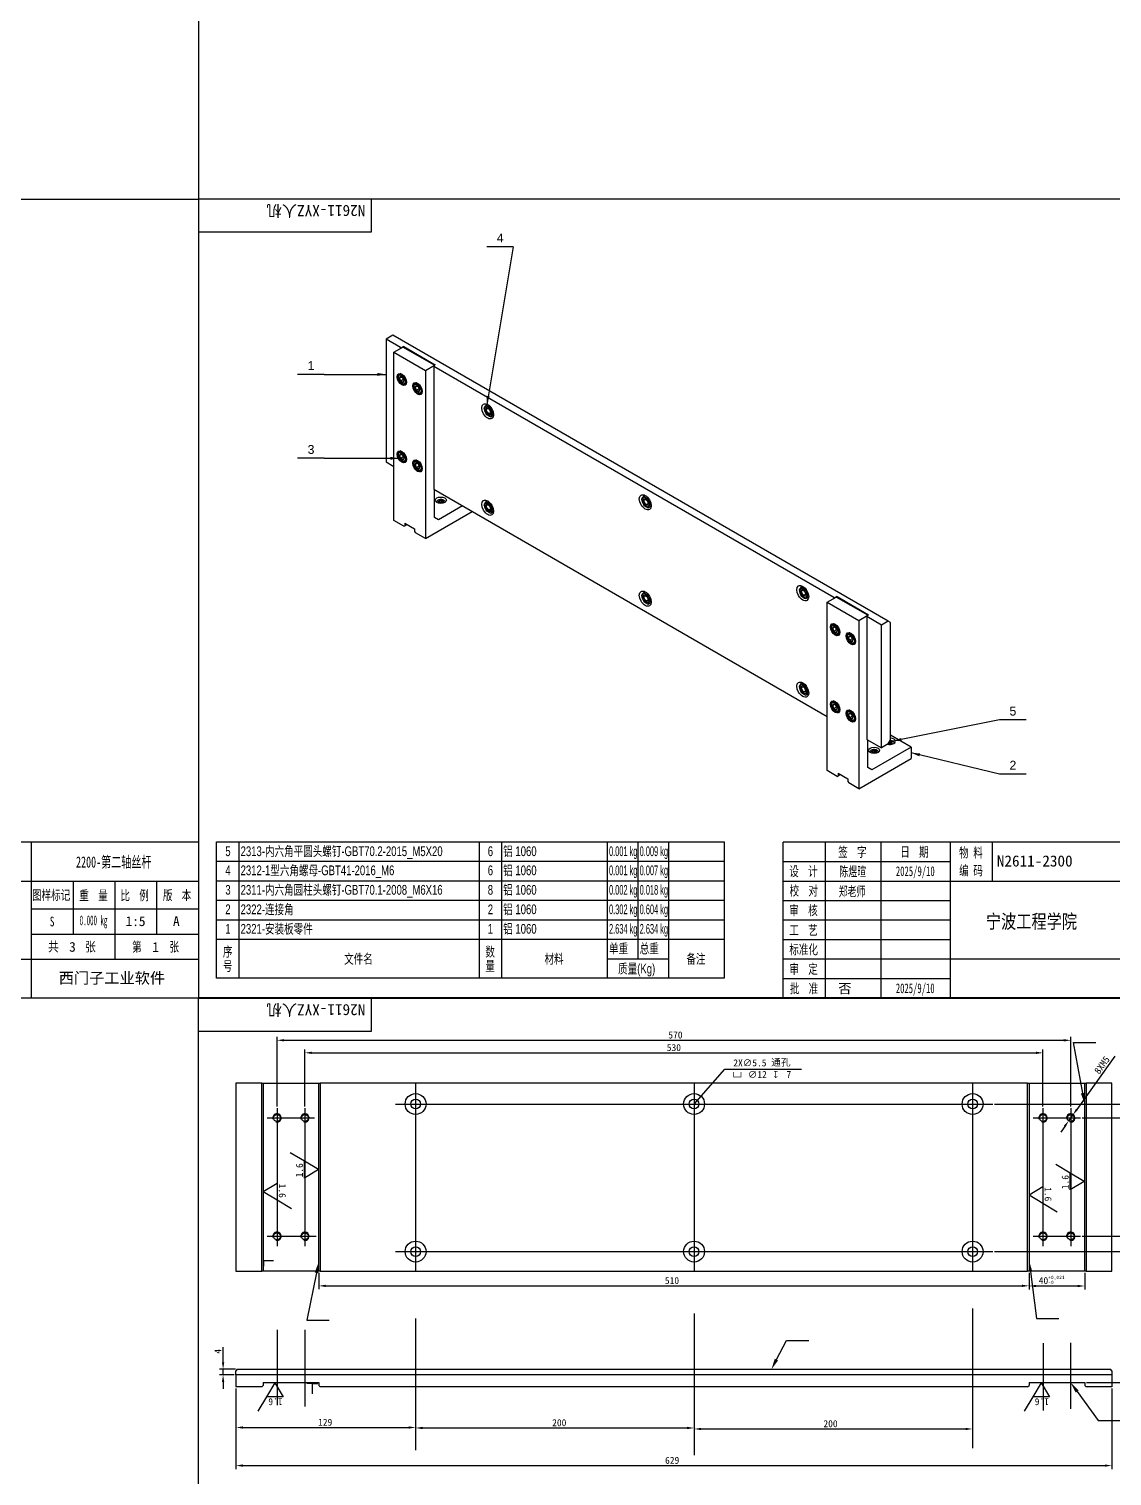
# Model space of a CAD drawing. Header units: millimetres. Extents: x 0 to 6044, y -1712 to 410.
# Drawn here: x 1303 to 1692, y -1023 to -503 of the extents above; entities that cross this region are included whole.
import ezdxf
from ezdxf.enums import TextEntityAlignment as Align
from ezdxf.lldxf.tags import DXFTag

# ---------------------------------------------------------------- set-up
doc = ezdxf.new("R2010")
doc.units = ezdxf.units.MM
for name, color, linetype in [('2311-内六角圆柱头螺钉-GB', 7, 'Continuous'), ('2312-1型六角螺母-GBT4', 7, 'Continuous'), ('2313-内六角平圆头螺钉-GB', 7, 'Continuous'), ('2321-安装板零件', 7, 'Continuous'), ('2322-连接角', 7, 'Continuous'), ('Default', 7, 'Continuous'), ('图框', 7, 'Continuous')]:
    doc.layers.add(name, color=color, linetype=linetype)
doc.styles.add('MtXpl_', font='SimSun.ttf')
doc.styles.add('MtXpl__1', font='')
doc.styles.add('MtXpl_gdt_shx', font='gdt.shx')
doc.styles.add('SEACAD_Arial', font='arial.ttf')
doc.styles.get('MtXpl__1').set_extended_font_data('SimSun', bold=True)
tags = doc.linetypes.add('CENTER2', pattern=[28.575, 19.05, -3.175, 3.175, -3.175]).pattern_tags.tags
tags[10:11] = [DXFTag(74, 4), DXFTag(75, 0), DXFTag(340, '0'), DXFTag(46, 0.0), DXFTag(50, 0.0), DXFTag(44, 0.0), DXFTag(45, 0.0)]
tags[8:9] = [DXFTag(74, 4), DXFTag(75, 0), DXFTag(340, '0'), DXFTag(46, 0.0), DXFTag(50, 0.0), DXFTag(44, 0.0), DXFTag(45, 0.0)]
tags[6:7] = [DXFTag(74, 4), DXFTag(75, 0), DXFTag(340, '0'), DXFTag(46, 0.0), DXFTag(50, 0.0), DXFTag(44, 0.0), DXFTag(45, 0.0)]
tags[4:5] = [DXFTag(74, 4), DXFTag(75, 0), DXFTag(340, '0'), DXFTag(46, 0.0), DXFTag(50, 0.0), DXFTag(44, 0.0), DXFTag(45, 0.0)]

msp = doc.modelspace()

# ---------------------------------------------------------------- hatches: boundary and pattern name
at = {"layer": 'Default', "linetype": 'Continuous'}
for points in [[(1428.199, -627.528), (1431.374, -626.999), (1428.199, -626.47)], [(1467.539, -634.657), (1467.535, -637.876), (1468.583, -634.832)], [(1432.918, -657.65), (1436.093, -657.121), (1432.918, -656.592)], [(1616.307, -757.584), (1613.296, -758.722), (1616.513, -758.622)], [(1623.1, -763.128), (1619.889, -762.901), (1622.853, -764.157)]]:
    msp.add_hatch(color=7, dxfattribs=at).paths.add_polyline_path(points)

# ---------------------------------------------------------------- linework, layer by layer
msp.add_line((1364, -277), (1364, -563.945))
at = {"color": 7, "linetype": 'Continuous'}
for p, q in [((1378.529, -794.866), (1378.529, -801.866)), ((1464.808, -794.866), (1464.808, -801.866)), ((1472.808, -794.866), (1472.808, -801.866)), ((1510.808, -794.866), (1510.808, -801.866)), ((1521.808, -794.866), (1521.808, -801.866)), ((1532.808, -794.866), (1532.808, -801.866)), ((1370.529, -801.866), (1552.808, -801.866)), ((1378.529, -801.866), (1378.529, -808.866)), ((1464.808, -801.866), (1464.808, -808.866)), ((1472.808, -801.866), (1472.808, -808.866)), ((1510.808, -801.866), (1510.808, -808.866)), ((1521.808, -801.866), (1521.808, -808.866)), ((1532.808, -801.866), (1532.808, -808.866)), ((1370.529, -808.866), (1552.808, -808.866)), ((1378.529, -808.866), (1378.529, -815.866)), ((1464.808, -808.866), (1464.808, -815.866)), ((1472.808, -808.866), (1472.808, -815.866)), ((1510.808, -808.866), (1510.808, -815.866)), ((1521.808, -808.866), (1521.808, -815.866)), ((1532.808, -808.866), (1532.808, -815.866)), ((1370.529, -815.866), (1552.808, -815.866)), ((1378.529, -815.866), (1378.529, -822.866)), ((1464.808, -815.866), (1464.808, -822.866)), ((1472.808, -815.866), (1472.808, -822.866)), ((1510.808, -815.866), (1510.808, -822.866)), ((1521.808, -815.866), (1521.808, -822.866)), ((1532.808, -815.866), (1532.808, -822.866)), ((1370.529, -822.866), (1552.808, -822.866)), ((1378.529, -822.866), (1378.529, -829.866)), ((1464.808, -822.866), (1464.808, -829.866)), ((1472.808, -822.866), (1472.808, -829.866)), ((1510.808, -822.866), (1510.808, -829.866)), ((1521.808, -822.866), (1521.808, -829.866)), ((1532.808, -822.866), (1532.808, -829.866)), ((1370.529, -829.866), (1552.808, -829.866)), ((1378.529, -829.866), (1378.529, -836.866)), ((1464.808, -829.866), (1464.808, -836.866)), ((1472.808, -829.866), (1472.808, -836.866)), ((1510.808, -829.866), (1510.808, -836.866)), ((1521.808, -829.866), (1521.808, -836.866)), ((1532.808, -829.866), (1532.808, -836.866)), ((1378.529, -836.866), (1378.529, -843.866)), ((1464.808, -836.866), (1464.808, -843.866)), ((1472.808, -836.866), (1472.808, -843.866)), ((1510.808, -836.866), (1521.808, -836.866)), ((1510.808, -836.866), (1510.808, -843.866)), ((1521.808, -836.866), (1532.808, -836.866)), ((1532.808, -836.866), (1532.808, -843.866))]:
    msp.add_line(p, q, dxfattribs=at)
at = {"color": 4}
for p, q in [((1392.223, -889.922), (1392.223, -864.908)), ((1394.723, -866.158), (1674.723, -866.158)), ((1677.223, -889.922), (1677.223, -864.908)), ((1402.223, -889.922), (1402.223, -869.408)), ((1404.723, -870.658), (1664.723, -870.658)), ((1667.223, -889.922), (1667.223, -869.408)), ((1692.976, -871.912), (1679.385, -891.008)), ((1541.973, -889.047), (1552.97, -876.515)), ((1552.97, -876.515), (1580.519, -876.515)), ((1649.848, -889.047), (1706.991, -889.047)), ((1676.51, -895.048), (1677.936, -893.045)), ((1675.06, -897.085), (1673.611, -899.122)), ((1681.348, -894.047), (1702.386, -894.047)), ((1402.108, -909.619), (1396.963, -906.533)), ((1402.108, -915.619), (1402.108, -909.619)), ((1407.108, -912.619), (1402.108, -909.619)), ((1407.108, -912.619), (1402.108, -915.619)), ((1677.037, -913.845), (1671.892, -910.758)), ((1677.037, -919.845), (1677.037, -913.845)), ((1682.037, -916.845), (1677.037, -913.845)), ((1387.281, -920.434), (1392.281, -917.434)), ((1392.281, -917.434), (1392.281, -923.434)), ((1662.231, -921.678), (1667.231, -918.678)), ((1667.231, -918.678), (1667.231, -924.678)), ((1682.037, -916.845), (1677.037, -919.845)), ((1387.281, -920.434), (1392.281, -923.434)), ((1392.281, -923.434), (1397.426, -926.521)), ((1662.231, -921.678), (1667.231, -924.678)), ((1667.231, -924.678), (1672.376, -927.765)), ((1681.348, -936.547), (1702.386, -936.547)), ((1649.848, -942.047), (1706.991, -942.047)), ((1407.223, -949.672), (1407.223, -955.601)), ((1662.223, -949.672), (1662.223, -955.601)), ((1662.223, -949.672), (1662.223, -955.656)), ((1682.223, -949.672), (1682.223, -955.656)), ((1409.723, -954.351), (1659.723, -954.351)), ((1664.723, -954.406), (1679.723, -954.406)), ((1372.867, -981.835), (1372.867, -976.418)), ((1377.348, -984.335), (1371.617, -984.335)), ((1376.848, -986.335), (1371.617, -986.335)), ((1372.867, -986.335), (1372.867, -984.335)), ((1372.867, -988.835), (1372.867, -991.335)), ((1377.473, -991.21), (1377.473, -1020.159)), ((1377.473, -991.21), (1377.473, -1006.479)), ((1391.411, -989.177), (1388.411, -994.177)), ((1391.411, -989.177), (1394.411, -994.177)), ((1441.973, -991.21), (1441.973, -1006.479)), ((1441.973, -991.21), (1441.973, -1006.654)), ((1541.973, -991.21), (1541.973, -1006.654)), ((1541.973, -991.21), (1541.973, -1007.005)), ((1641.973, -991.21), (1641.973, -1007.005)), ((1666.581, -989.175), (1663.581, -994.175)), ((1666.581, -989.175), (1669.581, -994.175)), ((1682.848, -989.085), (1711.219, -989.085)), ((1691.973, -991.21), (1691.973, -1020.159)), ((1388.411, -994.177), (1385.324, -999.322)), ((1394.411, -994.177), (1388.411, -994.177)), ((1663.581, -994.175), (1660.494, -999.32)), ((1669.581, -994.175), (1663.581, -994.175)), ((1379.973, -1005.229), (1439.473, -1005.229)), ((1444.473, -1005.404), (1539.473, -1005.404)), ((1544.473, -1005.755), (1639.473, -1005.755)), ((1379.973, -1018.909), (1689.473, -1018.909))]:
    msp.add_line(p, q, dxfattribs=at)
at = {"color": 3, "linetype": 'ByBlock', "lineweight": -2}
for p, q in [((1678.186, -866.988), (1686.186, -866.988)), ((1402.955, -966.702), (1410.955, -966.702)), ((1664.87, -966.124), (1672.87, -966.124)), ((1575.119, -973.968), (1583.119, -973.968)), ((1687.086, -1002.708), (1695.086, -1002.708))]:
    msp.add_line(p, q, dxfattribs=at)
at = {"color": 3}
for p, q in [((1387.375, -945.252), (1387.375, -943.252)), ((1387.375, -945.252), (1390.983, -945.252)), ((1387.375, -945.252), (1387.375, -947.252)), ((1404.892, -989.475), (1402.892, -989.475)), ((1404.892, -989.475), (1404.892, -993.083)), ((1404.892, -989.475), (1406.892, -989.475))]:
    msp.add_line(p, q, dxfattribs=at)
at = {"color": 7, "linetype": 'Continuous'}
msp.add_lwpolyline([(1370.529, -843.866), (1370.529, -794.866), (1552.808, -794.866), (1552.808, -843.866), (1370.529, -843.866)], dxfattribs=at)
at = {"color": 3, "linetype": 'ByBlock', "lineweight": -2}
for points in [[(1681.503, -885.112), (1678.186, -866.988)], [(1406.4, -949.724), (1402.955, -966.702)], [(1662.725, -949.194), (1664.87, -966.124)], [(1571.553, -980.824), (1575.119, -973.968)], [(1679.489, -992.314), (1687.086, -1002.708)]]:
    msp.add_lwpolyline(points, dxfattribs=at)
at = {"color": 4}
for points in [[(1394.723, -865.742), (1394.723, -866.575), (1392.223, -866.158)], [(1674.723, -865.742), (1674.723, -866.575), (1677.223, -866.158)], [(1404.723, -870.241), (1404.723, -871.075), (1402.223, -870.658)], [(1664.723, -870.241), (1664.723, -871.075), (1667.223, -870.658)], [(1679.046, -890.767), (1679.725, -891.25), (1677.936, -893.045)], [(1674.721, -896.843), (1675.4, -897.327), (1676.51, -895.048)], [(1409.723, -953.934), (1409.723, -954.768), (1407.223, -954.351)], [(1659.723, -953.934), (1659.723, -954.768), (1662.223, -954.351)], [(1664.723, -953.989), (1664.723, -954.822), (1662.223, -954.406)], [(1679.723, -953.989), (1679.723, -954.822), (1682.223, -954.406)], [(1372.451, -981.835), (1373.284, -981.835), (1372.867, -984.335)], [(1372.451, -988.835), (1373.284, -988.835), (1372.867, -986.335)], [(1379.973, -1004.812), (1379.973, -1005.645), (1377.473, -1005.229)], [(1439.473, -1004.812), (1439.473, -1005.645), (1441.973, -1005.229)], [(1444.473, -1004.987), (1444.473, -1005.821), (1441.973, -1005.404)], [(1539.473, -1004.987), (1539.473, -1005.821), (1541.973, -1005.404)], [(1544.473, -1005.338), (1544.473, -1006.171), (1541.973, -1005.755)], [(1639.473, -1005.338), (1639.473, -1006.171), (1641.973, -1005.755)], [(1379.973, -1018.493), (1379.973, -1019.326), (1377.473, -1018.909)], [(1689.473, -1018.493), (1689.473, -1019.326), (1691.973, -1018.909)]]:
    msp.add_solid(points, dxfattribs=at)
at = {"color": 3}
for points in [[(1682.159, -884.992), (1682.223, -889.047), (1680.847, -885.232)], [(1405.747, -949.592), (1407.196, -945.804), (1407.054, -949.857)], [(1662.064, -949.278), (1662.223, -945.226), (1663.387, -949.11)], [(1572.144, -981.132), (1569.707, -984.373), (1570.962, -980.516)], [(1678.95, -992.708), (1677.128, -989.085), (1680.027, -991.921)]]:
    msp.add_solid(points, dxfattribs=at)
at = {"layer": '2311-内六角圆柱头螺钉-GB', "color": 7, "linetype": 'Continuous'}
for p, q in [((1436.694, -626.717), (1436.172, -627.019)), ((1436.921, -627.953), (1436.214, -628.361)), ((1436.623, -629.413), (1436.214, -628.361)), ((1436.623, -627.78), (1437.439, -628.252)), ((1437.549, -628.879), (1436.623, -629.413)), ((1437.439, -628.252), (1437.847, -629.304)), ((1437.439, -629.885), (1436.623, -629.413)), ((1438.172, -630.483), (1438.694, -630.182)), ((1442.351, -629.983), (1441.829, -630.285)), ((1442.578, -631.219), (1441.871, -631.627)), ((1442.279, -632.679), (1441.871, -631.627)), ((1442.279, -631.046), (1443.096, -631.518)), ((1443.206, -632.145), (1442.279, -632.679)), ((1443.096, -633.151), (1442.279, -632.679)), ((1443.096, -631.518), (1443.504, -632.57)), ((1443.829, -633.749), (1444.351, -633.448)), ((1436.694, -654.478), (1436.172, -654.78)), ((1436.921, -655.714), (1436.214, -656.122)), ((1436.623, -657.174), (1436.214, -656.122)), ((1436.623, -655.541), (1437.439, -656.013)), ((1437.549, -656.639), (1436.623, -657.174)), ((1437.439, -657.646), (1436.623, -657.174)), ((1437.439, -656.013), (1437.847, -657.065)), ((1438.172, -658.244), (1438.694, -657.942)), ((1442.351, -657.744), (1441.829, -658.046)), ((1442.578, -658.98), (1441.871, -659.388)), ((1442.279, -660.44), (1441.871, -659.388)), ((1442.279, -658.807), (1443.096, -659.279)), ((1443.206, -659.905), (1442.279, -660.44)), ((1443.096, -659.279), (1443.504, -660.331)), ((1443.096, -660.912), (1442.279, -660.44)), ((1443.829, -661.51), (1444.351, -661.208)), ((1592.258, -716.532), (1591.736, -716.833)), ((1592.485, -717.767), (1591.778, -718.176)), ((1592.186, -719.228), (1591.778, -718.176)), ((1592.186, -717.595), (1593.003, -718.066)), ((1593.112, -718.693), (1592.186, -719.228)), ((1593.003, -719.699), (1592.186, -719.228)), ((1593.003, -718.066), (1593.411, -719.118)), ((1593.736, -720.297), (1594.258, -719.996)), ((1597.915, -719.798), (1597.393, -720.099)), ((1598.142, -721.033), (1597.435, -721.442)), ((1597.843, -722.494), (1597.435, -721.442)), ((1597.843, -720.861), (1598.659, -721.332)), ((1598.769, -721.959), (1597.843, -722.494)), ((1598.659, -721.332), (1599.068, -722.384)), ((1598.659, -722.965), (1597.843, -722.494)), ((1599.393, -723.563), (1599.915, -723.262)), ((1592.258, -744.293), (1591.736, -744.594)), ((1592.485, -745.528), (1591.778, -745.937)), ((1592.186, -746.989), (1591.778, -745.937)), ((1592.186, -745.356), (1593.003, -745.827)), ((1593.112, -746.454), (1592.186, -746.989)), ((1593.003, -747.46), (1592.186, -746.989)), ((1593.003, -745.827), (1593.411, -746.879)), ((1593.736, -748.058), (1594.258, -747.757)), ((1597.915, -747.559), (1597.393, -747.86)), ((1598.142, -748.794), (1597.435, -749.203)), ((1597.843, -750.255), (1597.435, -749.203)), ((1597.843, -748.622), (1598.659, -749.093)), ((1598.769, -749.72), (1597.843, -750.255)), ((1598.659, -750.726), (1597.843, -750.255)), ((1598.659, -749.093), (1599.068, -750.145)), ((1599.393, -751.324), (1599.915, -751.023))]:
    msp.add_line(p, q, dxfattribs=at)
for centre, radius, start, end in [((1432.83, -625.548), 4.401, 320.26993, 329.52226), ((1435.294, -629.148), 2.27, 6.81412, 25.18132), ((1437.111, -630.58), 1.756, 69.62729, 75.56822), ((1434.063, -627.078), 4.39, 320.25878, 329.5334), ((1438.487, -628.814), 4.401, 320.26993, 329.52226), ((1440.951, -632.414), 2.27, 6.81412, 25.18132), ((1439.72, -630.344), 4.39, 320.25878, 329.5334), ((1442.768, -633.846), 1.756, 69.62729, 75.56822), ((1432.83, -653.309), 4.401, 320.26993, 329.52226), ((1435.294, -656.909), 2.27, 6.81412, 25.18132), ((1434.063, -654.839), 4.39, 320.25878, 329.5334), ((1437.111, -658.34), 1.756, 69.62729, 75.56822), ((1438.487, -656.575), 4.401, 320.26993, 329.52226), ((1440.951, -660.175), 2.27, 6.81412, 25.18132), ((1442.768, -661.606), 1.756, 69.62729, 75.56822), ((1439.72, -658.105), 4.39, 320.25878, 329.5334), ((1588.393, -715.363), 4.401, 320.26993, 329.52226), ((1590.858, -718.963), 2.27, 6.81412, 25.18132), ((1589.627, -716.892), 4.39, 320.25878, 329.5334), ((1592.674, -720.394), 1.756, 69.62729, 75.56822), ((1594.05, -718.629), 4.401, 320.26993, 329.52226), ((1596.515, -722.229), 2.27, 6.81412, 25.18132), ((1595.283, -720.158), 4.39, 320.25878, 329.5334), ((1598.331, -723.66), 1.756, 69.62729, 75.56822), ((1588.393, -743.124), 4.401, 320.26993, 329.52226), ((1590.858, -746.723), 2.27, 6.81412, 25.18132), ((1589.627, -744.653), 4.39, 320.25878, 329.5334), ((1592.674, -748.155), 1.756, 69.62729, 75.56822), ((1594.05, -746.39), 4.401, 320.26993, 329.52226), ((1596.515, -749.989), 2.27, 6.81412, 25.18132), ((1595.283, -747.919), 4.39, 320.25878, 329.5334), ((1598.331, -751.421), 1.756, 69.62729, 75.56822)]:
    msp.add_arc(centre, radius, start, end, dxfattribs=at)
for centre in [(1437.031, -628.832), (1442.688, -632.098), (1437.031, -656.593), (1442.688, -659.859), (1592.594, -718.647), (1598.251, -721.913), (1592.594, -746.408), (1598.251, -749.674)]:
    msp.add_ellipse(centre, major_axis=(-0.9, 1.559), ratio=0.5773503, dxfattribs=at)
for centre, major_axis, start_param, end_param in [((1437.172, -628.751), (1, -1.732), 3.1415927, 3.1632329), ((1437.172, -628.751), (1, -1.732), 0, 3.1415927), ((1437.031, -628.832), (0.577, -1), 2.8797933, 3.9269908), ((1437.031, -628.832), (-0.577, 1), 0.7853982, 1.8325957), ((1437.031, -628.832), (-0.577, 1), 4.9741884, 6.0213859), ((1437.031, -628.832), (0.577, -1), 0.7853982, 1.8325957), ((1437.031, -628.832), (0.577, -1), 4.9741884, 6.0213859), ((1437.031, -628.832), (-0.577, 1), 2.8797933, 3.9269908), ((1437.172, -628.751), (1, -1.732), 6.2497127, 6.2831853), ((1442.829, -632.017), (1, -1.732), 3.1415927, 3.1632329), ((1442.829, -632.017), (1, -1.732), 0, 3.1415927), ((1442.688, -632.098), (0.577, -1), 2.8797933, 3.9269908), ((1442.688, -632.098), (-0.577, 1), 0.7853982, 1.8325957), ((1442.688, -632.098), (-0.577, 1), 4.9741884, 6.0213859), ((1442.688, -632.098), (0.577, -1), 4.9741884, 6.0213859), ((1442.688, -632.098), (0.577, -1), 0.7853982, 1.8325957), ((1442.688, -632.098), (-0.577, 1), 2.8797933, 3.9269908), ((1442.829, -632.017), (1, -1.732), 6.2497127, 6.2831853), ((1437.172, -656.512), (1, -1.732), 3.1415927, 3.1632329), ((1437.172, -656.512), (1, -1.732), 0, 3.1415927), ((1437.031, -656.593), (0.577, -1), 2.8797933, 3.9269908), ((1437.031, -656.593), (-0.577, 1), 0.7853982, 1.8325957), ((1437.031, -656.593), (-0.577, 1), 4.9741884, 6.0213859), ((1437.031, -656.593), (0.577, -1), 4.9741884, 6.0213859), ((1437.031, -656.593), (0.577, -1), 0.7853982, 1.8325957), ((1437.031, -656.593), (-0.577, 1), 2.8797933, 3.9269908), ((1437.172, -656.512), (1, -1.732), 6.2497127, 6.2831853), ((1442.829, -659.778), (1, -1.732), 3.1415927, 3.1632329), ((1442.829, -659.778), (1, -1.732), 0, 3.1415927), ((1442.688, -659.859), (0.577, -1), 2.8797933, 3.9269908), ((1442.688, -659.859), (-0.577, 1), 0.7853982, 1.8325957), ((1442.688, -659.859), (-0.577, 1), 4.9741884, 6.0213859), ((1442.688, -659.859), (0.577, -1), 0.7853982, 1.8325957), ((1442.688, -659.859), (0.577, -1), 4.9741884, 6.0213859), ((1442.688, -659.859), (-0.577, 1), 2.8797933, 3.9269908), ((1442.829, -659.778), (1, -1.732), 6.2497127, 6.2831853), ((1592.736, -718.565), (1, -1.732), 3.1415927, 3.1632329), ((1592.736, -718.565), (1, -1.732), 0, 3.1415927), ((1592.594, -718.647), (0.577, -1), 2.8797933, 3.9269908), ((1592.594, -718.647), (-0.577, 1), 0.7853982, 1.8325957), ((1592.594, -718.647), (-0.577, 1), 4.9741884, 6.0213859), ((1592.594, -718.647), (0.577, -1), 4.9741884, 6.0213859), ((1592.594, -718.647), (0.577, -1), 0.7853982, 1.8325957), ((1592.594, -718.647), (-0.577, 1), 2.8797933, 3.9269908), ((1592.736, -718.565), (1, -1.732), 6.2497127, 6.2831853), ((1598.393, -721.831), (1, -1.732), 3.1415927, 3.1632329), ((1598.393, -721.831), (1, -1.732), 0, 3.1415927), ((1598.251, -721.913), (0.577, -1), 2.8797933, 3.9269908), ((1598.251, -721.913), (-0.577, 1), 0.7853982, 1.8325957), ((1598.251, -721.913), (-0.577, 1), 4.9741884, 6.0213859), ((1598.251, -721.913), (0.577, -1), 0.7853982, 1.8325957), ((1598.251, -721.913), (-0.577, 1), 2.8797933, 3.9269908), ((1598.251, -721.913), (0.577, -1), 4.9741884, 6.0213859), ((1598.393, -721.831), (1, -1.732), 6.2497127, 6.2831853), ((1592.736, -746.326), (1, -1.732), 3.1415927, 3.1632329), ((1592.736, -746.326), (1, -1.732), 0, 3.1415927), ((1592.594, -746.408), (0.577, -1), 2.8797933, 3.9269908), ((1592.594, -746.408), (-0.577, 1), 0.7853982, 1.8325957), ((1592.594, -746.408), (-0.577, 1), 4.9741884, 6.0213859), ((1592.594, -746.408), (0.577, -1), 4.9741884, 6.0213859), ((1592.594, -746.408), (0.577, -1), 0.7853982, 1.8325957), ((1592.594, -746.408), (-0.577, 1), 2.8797933, 3.9269908), ((1592.736, -746.326), (1, -1.732), 6.2497127, 6.2831853), ((1598.393, -749.592), (1, -1.732), 3.1415927, 3.1632329), ((1598.393, -749.592), (1, -1.732), 0, 3.1415927), ((1598.251, -749.674), (0.577, -1), 2.8797933, 3.9269908), ((1598.251, -749.674), (-0.577, 1), 0.7853982, 1.8325957), ((1598.251, -749.674), (-0.577, 1), 4.9741884, 6.0213859), ((1598.251, -749.674), (0.577, -1), 4.9741884, 6.0213859), ((1598.251, -749.674), (0.577, -1), 0.7853982, 1.8325957), ((1598.251, -749.674), (-0.577, 1), 2.8797933, 3.9269908), ((1598.393, -749.592), (1, -1.732), 6.2497127, 6.2831853)]:
    msp.add_ellipse(centre, major_axis=major_axis, ratio=0.5773503, start_param=start_param, end_param=end_param, dxfattribs=at)
for points in [[(1436.154, -627.047), (1436.103, -627.075), (1435.978, -627.146), (1435.824, -627.373), (1435.716, -627.688), (1435.687, -628.068), (1435.74, -628.489), (1435.874, -628.93), (1436.08, -629.36), (1436.346, -629.758), (1436.659, -630.1), (1437.001, -630.368), (1437.361, -630.545), (1437.7, -630.608), (1437.971, -630.585), (1438.084, -630.517), (1438.124, -630.492)], [(1441.811, -630.313), (1441.76, -630.341), (1441.635, -630.412), (1441.481, -630.639), (1441.372, -630.954), (1441.343, -631.334), (1441.397, -631.755), (1441.531, -632.196), (1441.737, -632.626), (1442.003, -633.024), (1442.315, -633.366), (1442.658, -633.634), (1443.018, -633.811), (1443.357, -633.874), (1443.628, -633.851), (1443.741, -633.783), (1443.781, -633.758)], [(1436.154, -654.808), (1436.103, -654.836), (1435.978, -654.907), (1435.824, -655.134), (1435.716, -655.449), (1435.687, -655.829), (1435.74, -656.25), (1435.874, -656.691), (1436.08, -657.121), (1436.346, -657.519), (1436.659, -657.861), (1437.001, -658.128), (1437.361, -658.306), (1437.7, -658.369), (1437.971, -658.346), (1438.084, -658.278), (1438.124, -658.253)], [(1441.811, -658.074), (1441.76, -658.102), (1441.635, -658.173), (1441.481, -658.4), (1441.372, -658.715), (1441.343, -659.095), (1441.397, -659.516), (1441.531, -659.957), (1441.737, -660.387), (1442.003, -660.785), (1442.315, -661.127), (1442.658, -661.394), (1443.018, -661.572), (1443.357, -661.635), (1443.628, -661.612), (1443.741, -661.544), (1443.781, -661.519)], [(1591.718, -716.861), (1591.667, -716.89), (1591.542, -716.961), (1591.388, -717.188), (1591.279, -717.503), (1591.25, -717.882), (1591.303, -718.304), (1591.438, -718.744), (1591.644, -719.175), (1591.91, -719.572), (1592.222, -719.915), (1592.565, -720.182), (1592.925, -720.36), (1593.264, -720.423), (1593.534, -720.4), (1593.647, -720.332), (1593.688, -720.307)], [(1597.375, -720.127), (1597.323, -720.156), (1597.199, -720.227), (1597.045, -720.454), (1596.936, -720.769), (1596.907, -721.148), (1596.96, -721.57), (1597.094, -722.01), (1597.301, -722.441), (1597.567, -722.838), (1597.879, -723.181), (1598.222, -723.448), (1598.582, -723.626), (1598.921, -723.689), (1599.191, -723.666), (1599.304, -723.598), (1599.345, -723.573)], [(1591.718, -744.622), (1591.667, -744.65), (1591.542, -744.722), (1591.388, -744.949), (1591.279, -745.264), (1591.25, -745.643), (1591.303, -746.065), (1591.438, -746.505), (1591.644, -746.936), (1591.91, -747.333), (1592.222, -747.676), (1592.565, -747.943), (1592.925, -748.121), (1593.264, -748.183), (1593.534, -748.161), (1593.647, -748.093), (1593.688, -748.068)], [(1597.375, -747.888), (1597.323, -747.916), (1597.199, -747.988), (1597.045, -748.215), (1596.936, -748.53), (1596.907, -748.909), (1596.96, -749.331), (1597.094, -749.771), (1597.301, -750.202), (1597.567, -750.599), (1597.879, -750.942), (1598.222, -751.209), (1598.582, -751.387), (1598.921, -751.449), (1599.191, -751.427), (1599.304, -751.359), (1599.345, -751.334)]]:
    msp.add_open_spline(points, degree=3, knots=[0, 0, 0, 0, 0.0385432, 0.1110768, 0.1848166, 0.2618455, 0.3408605, 0.4200588, 0.4990614, 0.578039, 0.6572265, 0.7368858, 0.8172908, 0.8981726, 0.9685887, 1, 1, 1, 1], dxfattribs=at)
at = {"layer": '2312-1型六角螺母-GBT4', "color": 7, "linetype": 'Continuous'}
for p, q in [((1467.322, -637.999), (1467.748, -637.752)), ((1468.955, -638.942), (1469.032, -638.897)), ((1468.955, -642.208), (1469.979, -641.616)), ((1469.771, -641.046), (1469.936, -640.951)), ((1523.89, -670.659), (1524.317, -670.412)), ((1467.322, -672.618), (1467.748, -672.372)), ((1468.955, -673.561), (1469.032, -673.517)), ((1469.771, -675.665), (1469.936, -675.571)), ((1525.523, -671.601), (1525.6, -671.557)), ((1525.523, -674.867), (1526.548, -674.276)), ((1526.34, -673.706), (1526.504, -673.611)), ((1468.955, -676.827), (1469.979, -676.236)), ((1523.89, -705.278), (1524.317, -705.032)), ((1525.523, -706.221), (1525.6, -706.176)), ((1580.459, -703.318), (1580.885, -703.072)), ((1582.092, -704.261), (1582.169, -704.217)), ((1582.908, -706.366), (1583.073, -706.271)), ((1525.523, -709.487), (1526.548, -708.896)), ((1526.34, -708.325), (1526.504, -708.23)), ((1582.092, -707.527), (1583.116, -706.936)), ((1580.459, -737.938), (1580.885, -737.692)), ((1582.092, -738.881), (1582.169, -738.836)), ((1582.092, -742.147), (1583.116, -741.555)), ((1582.908, -740.985), (1583.073, -740.89))]:
    msp.add_line(p, q, dxfattribs=at)
for centre, radius, start, end in [((1474.091, -643.625), 8.802, 140.26988, 149.5223), ((1475.758, -636.781), 9.553, 194.42141, 207.99064), ((1471.91, -631.938), 7.601, 232.87498, 247.12502), ((1478.207, -636.562), 9.553, 194.42141, 207.99064), ((1471.91, -635.204), 7.601, 232.87498, 247.12502), ((1476.523, -646.66), 8.781, 140.25883, 149.53335), ((1474.091, -678.244), 8.802, 140.26988, 149.5223), ((1475.758, -671.4), 9.553, 194.42141, 207.99064), ((1471.91, -666.558), 7.601, 232.87498, 247.12502), ((1478.207, -671.182), 9.553, 194.42141, 207.99064), ((1476.523, -681.279), 8.781, 140.25883, 149.53335), ((1530.66, -676.285), 8.802, 140.26988, 149.5223), ((1532.326, -669.441), 9.553, 194.42141, 207.99064), ((1528.478, -664.598), 7.601, 232.87498, 247.12502), ((1528.478, -667.864), 7.601, 232.87498, 247.12502), ((1534.776, -669.222), 9.553, 194.42141, 207.99064), ((1533.092, -679.32), 8.781, 140.25883, 149.53335), ((1471.91, -669.824), 7.601, 232.87498, 247.12502), ((1530.66, -710.904), 8.802, 140.26988, 149.5223), ((1532.326, -704.06), 9.553, 194.42141, 207.99064), ((1528.478, -699.217), 7.601, 232.87498, 247.12502), ((1534.776, -703.842), 9.553, 194.42141, 207.99064), ((1587.228, -708.944), 8.802, 140.26988, 149.5223), ((1588.895, -702.101), 9.553, 194.42141, 207.99064), ((1585.047, -697.258), 7.601, 232.87498, 247.12502), ((1585.047, -700.524), 7.601, 232.87498, 247.12502), ((1591.344, -701.882), 9.553, 194.42141, 207.99064), ((1589.66, -711.98), 8.781, 140.25883, 149.53335), ((1528.478, -702.483), 7.601, 232.87498, 247.12502), ((1533.092, -713.939), 8.781, 140.25883, 149.53335), ((1587.228, -743.564), 8.802, 140.26988, 149.5223), ((1585.047, -731.877), 7.601, 232.87498, 247.12502), ((1588.895, -736.72), 9.553, 194.42141, 207.99064), ((1585.047, -735.143), 7.601, 232.87498, 247.12502), ((1591.344, -736.501), 9.553, 194.42141, 207.99064), ((1589.66, -746.599), 8.781, 140.25883, 149.53335)]:
    msp.add_arc(centre, radius, start, end, dxfattribs=at)
for centre, major_axis in [((1468.03, -640.165), (-0.87, 1.507)), ((1468.03, -640.165), (0.612, -1.059)), ((1468.128, -640.109), (-0.492, 0.852)), ((1468.03, -674.785), (-0.87, 1.507)), ((1468.03, -674.785), (0.612, -1.059)), ((1468.128, -674.728), (-0.492, 0.852)), ((1524.599, -672.825), (-0.87, 1.507)), ((1524.599, -672.825), (0.612, -1.059)), ((1524.697, -672.769), (-0.492, 0.852)), ((1524.599, -707.445), (-0.87, 1.507)), ((1524.599, -707.445), (0.612, -1.059)), ((1524.697, -707.388), (-0.492, 0.852)), ((1581.168, -705.485), (-0.87, 1.507)), ((1581.168, -705.485), (0.612, -1.059)), ((1581.265, -705.429), (-0.492, 0.852)), ((1581.168, -740.105), (-0.87, 1.507)), ((1581.168, -740.105), (0.612, -1.059)), ((1581.265, -740.048), (-0.492, 0.852))]:
    msp.add_ellipse(centre, major_axis=major_axis, ratio=0.5773503, dxfattribs=at)
at = {"layer": '2313-内六角平圆头螺钉-GB', "color": 7, "linetype": 'Continuous'}
for p, q in [((1450.362, -672.7), (1450.542, -672.314)), ((1450.542, -672.314), (1451.211, -672.21)), ((1450.542, -672.816), (1450.542, -672.314)), ((1451.521, -672.88), (1450.852, -672.983)), ((1451.211, -672.812), (1451.211, -672.21)), ((1451.701, -672.493), (1451.521, -672.88)), ((1612.22, -758.792), (1612.431, -758.759)), ((1612.431, -759.361), (1612.431, -758.759)), ((1605.926, -762.515), (1606.105, -762.128)), ((1606.105, -762.128), (1606.774, -762.025)), ((1606.105, -762.631), (1606.105, -762.128)), ((1607.085, -762.694), (1606.416, -762.798)), ((1606.774, -762.627), (1606.774, -762.025)), ((1607.264, -762.308), (1607.085, -762.694)), ((1612.742, -759.428), (1612.073, -759.532)), ((1612.921, -759.042), (1612.742, -759.428))]:
    msp.add_line(p, q, dxfattribs=at)
for centre, radius, start, end in [((1451.738, -670.883), 2.279, 232.87149, 247.12851), ((1450.677, -671.576), 1.347, 271.84259, 293.35434), ((1452.588, -670.391), 2.281, 232.87853, 247.12147), ((1451.964, -672.074), 1.054, 224.43485, 233.63124), ((1613.808, -756.94), 2.281, 232.87853, 247.12147), ((1607.302, -760.698), 2.279, 232.87149, 247.12851), ((1606.24, -761.39), 1.347, 271.84259, 293.35434), ((1608.151, -760.206), 2.281, 232.87853, 247.12147), ((1607.527, -761.889), 1.054, 224.43485, 233.63124), ((1612.958, -757.432), 2.279, 241.17461, 247.12851), ((1611.897, -758.124), 1.347, 271.84259, 293.35434), ((1613.184, -758.623), 1.054, 224.43485, 233.63124)]:
    msp.add_arc(centre, radius, start, end, dxfattribs=at)
for centre in [(1451.032, -672.597), (1606.595, -762.411)]:
    msp.add_ellipse(centre, major_axis=(-0.918, 0), ratio=0.5773503, dxfattribs=at)
for centre, major_axis, start_param, end_param in [((1451.032, -672.597), (0.693, 0), 2.3561945, 3.403392), ((1451.032, -672.597), (-0.693, 0), 0.2617994, 1.3089969), ((1451.032, -672.597), (0.693, 0), 1.3089969, 2.3561945), ((1451.032, -672.597), (-0.693, 0), 1.3089969, 2.3561945), ((1451.032, -672.597), (0.693, 0), 0.2617994, 1.3089969), ((1451.032, -672.597), (-0.693, 0), 2.3561945, 3.403392), ((1612.252, -759.145), (-0.918, 0), 1.0030281, 4.6366561), ((1612.252, -759.145), (0.693, 0), 1.3089969, 1.5776757), ((1612.252, -759.145), (0.693, 0), 0.2617994, 1.3089969), ((1606.595, -762.411), (0.693, 0), 2.3561945, 3.403392), ((1606.595, -762.411), (-0.693, 0), 0.2617994, 1.3089969), ((1606.595, -762.411), (0.693, 0), 1.3089969, 2.3561945), ((1606.595, -762.411), (-0.693, 0), 1.3089969, 2.3561945), ((1606.595, -762.411), (0.693, 0), 0.2617994, 1.3089969), ((1606.595, -762.411), (-0.693, 0), 2.3561945, 3.403392), ((1612.252, -759.145), (-0.693, 0), 0.9204158, 1.3089969), ((1612.252, -759.145), (-0.693, 0), 1.3089969, 2.3561945), ((1612.252, -759.145), (-0.693, 0), 2.3561945, 3.403392)]:
    msp.add_ellipse(centre, major_axis=major_axis, ratio=0.5773503, start_param=start_param, end_param=end_param, dxfattribs=at)
for points, knots in [([(1452.736, -672.786), (1452.699, -672.723), (1452.59, -672.566), (1452.362, -672.342), (1452.037, -672.139), (1451.649, -671.995), (1451.209, -671.922), (1450.737, -671.932), (1450.285, -672.031), (1449.887, -672.212), (1449.568, -672.455), (1449.405, -672.657), (1449.341, -672.762)], [0.13618995, 0.13618995, 0.13618995, 0.13618995, 0.1762231, 0.24286065, 0.31250027, 0.38748903, 0.46763909, 0.55020138, 0.63620383, 0.715294, 0.78928704, 0.85764848, 0.85764848, 0.85764848, 0.85764848]), ([(1613.956, -759.334), (1613.919, -759.272), (1613.811, -759.114), (1613.582, -758.89), (1613.257, -758.688), (1612.87, -758.544), (1612.571, -758.494), (1612.409, -758.484), (1612.397, -758.483)], [0.13618995, 0.13618995, 0.13618995, 0.13618995, 0.1762231, 0.24286065, 0.31250027, 0.38748903, 0.46763909, 0.47380729, 0.47380729, 0.47380729, 0.47380729]), ([(1608.299, -762.6), (1608.262, -762.538), (1608.154, -762.38), (1607.925, -762.156), (1607.6, -761.954), (1607.213, -761.81), (1606.772, -761.737), (1606.301, -761.747), (1605.848, -761.846), (1605.45, -762.027), (1605.132, -762.27), (1604.968, -762.472), (1604.905, -762.577)], [0.13618995, 0.13618995, 0.13618995, 0.13618995, 0.1762231, 0.24286065, 0.31250027, 0.38748903, 0.46763909, 0.55020138, 0.63620383, 0.715294, 0.78928704, 0.85764848, 0.85764848, 0.85764848, 0.85764848])]:
    msp.add_open_spline(points, degree=3, knots=knots, dxfattribs=at)
at = {"layer": '2321-安装板零件', "color": 7, "linetype": 'Continuous'}
for p, q in [((1433.778, -612.911), (1431.374, -614.299)), ((1611.686, -715.626), (1433.778, -612.911)), ((1431.374, -614.299), (1431.374, -658.39)), ((1436.607, -617.32), (1431.374, -614.299)), ((1436.607, -617.646), (1436.607, -617.32)), ((1436.607, -617.32), (1437.172, -617.32)), ((1437.738, -616.993), (1437.172, -617.32)), ((1437.738, -617.32), (1437.738, -616.993)), ((1437.738, -616.993), (1449.052, -623.525)), ((1449.052, -623.525), (1448.486, -623.852)), ((1448.486, -623.852), (1448.486, -624.178)), ((1592.17, -707.134), (1448.486, -624.178)), ((1448.486, -624.178), (1448.486, -668.269)), ((1431.374, -658.39), (1434.202, -660.023)), ((1448.486, -668.269), (1589.766, -749.837)), ((1593.301, -706.808), (1592.736, -707.134)), ((1593.301, -706.808), (1604.615, -713.34)), ((1593.301, -707.134), (1593.301, -706.808)), ((1592.17, -707.461), (1592.17, -707.134)), ((1592.17, -707.134), (1592.736, -707.134)), ((1604.615, -713.34), (1604.049, -713.666)), ((1604.049, -713.666), (1604.049, -713.993)), ((1609.282, -717.014), (1604.049, -713.993)), ((1604.049, -713.993), (1604.049, -758.084)), ((1611.686, -715.626), (1609.282, -717.014)), ((1609.282, -761.105), (1609.282, -717.014)), ((1612.535, -716.116), (1611.686, -715.626)), ((1612.535, -727.71), (1612.535, -716.116)), ((1612.535, -746.653), (1612.535, -727.71)), ((1612.535, -758.247), (1612.535, -746.653)), ((1604.049, -758.084), (1609.282, -761.105)), ((1611.686, -759.717), (1612.535, -758.247)), ((1611.686, -759.717), (1609.282, -761.105)), ((1377.473, -881.547), (1377.473, -949.047)), ((1386.723, -881.547), (1377.473, -881.547)), ((1386.723, -949.047), (1386.723, -881.547)), ((1386.723, -881.547), (1387.223, -881.547)), ((1387.223, -881.547), (1407.223, -881.547)), ((1387.223, -881.547), (1387.223, -949.047)), ((1407.223, -949.047), (1407.223, -881.547)), ((1407.223, -881.547), (1407.723, -881.547)), ((1661.723, -881.547), (1407.723, -881.547)), ((1407.723, -881.547), (1407.723, -949.047)), ((1661.723, -949.047), (1661.723, -881.547)), ((1661.723, -881.547), (1662.223, -881.547)), ((1662.223, -881.547), (1682.223, -881.547)), ((1662.223, -881.547), (1662.223, -949.047)), ((1682.223, -949.047), (1682.223, -881.547)), ((1682.223, -881.547), (1682.723, -881.547)), ((1691.973, -881.547), (1682.723, -881.547)), ((1682.723, -881.547), (1682.723, -949.047)), ((1691.973, -949.047), (1691.973, -881.547)), ((1377.473, -949.047), (1386.723, -949.047)), ((1387.223, -949.047), (1386.723, -949.047)), ((1407.223, -949.047), (1387.223, -949.047)), ((1407.723, -949.047), (1407.223, -949.047)), ((1407.723, -949.047), (1661.723, -949.047)), ((1662.223, -949.047), (1661.723, -949.047)), ((1682.223, -949.047), (1662.223, -949.047)), ((1682.723, -949.047), (1682.223, -949.047)), ((1682.723, -949.047), (1691.973, -949.047)), ((1377.973, -984.335), (1377.473, -984.835)), ((1377.473, -986.335), (1377.473, -984.835)), ((1377.473, -986.335), (1377.473, -990.585)), ((1691.973, -986.335), (1377.473, -986.335)), ((1377.973, -984.335), (1691.473, -984.335)), ((1691.973, -984.835), (1691.473, -984.335)), ((1691.973, -984.835), (1691.973, -986.335)), ((1691.973, -986.335), (1691.973, -990.585)), ((1386.723, -990.585), (1377.473, -990.585)), ((1386.723, -990.585), (1387.223, -990.085)), ((1387.223, -989.085), (1387.223, -990.085)), ((1387.223, -989.085), (1407.223, -989.085)), ((1407.223, -989.085), (1407.223, -990.085)), ((1407.223, -990.085), (1407.723, -990.585)), ((1661.723, -990.585), (1407.723, -990.585)), ((1661.723, -990.585), (1662.223, -990.085)), ((1662.223, -989.085), (1662.223, -990.085)), ((1662.223, -989.085), (1682.223, -989.085)), ((1682.223, -989.085), (1682.223, -990.085)), ((1682.223, -990.085), (1682.723, -990.585)), ((1691.973, -990.585), (1682.723, -990.585))]:
    msp.add_line(p, q, dxfattribs=at)
for centre, radius in [((1441.973, -889.047), 3.75), ((1441.973, -889.047), 1.75), ((1541.973, -889.047), 3.75), ((1541.973, -889.047), 1.75), ((1641.973, -889.047), 3.75), ((1641.973, -889.047), 1.75), ((1392.223, -894.047), 1.229), ((1402.223, -894.047), 1.229), ((1667.223, -894.047), 1.229), ((1677.223, -894.047), 1.229), ((1392.223, -936.547), 1.229), ((1402.223, -936.547), 1.229), ((1667.223, -936.547), 1.229), ((1677.223, -936.547), 1.229), ((1441.973, -942.047), 3.75), ((1441.973, -942.047), 1.75), ((1541.973, -942.047), 3.75), ((1541.973, -942.047), 1.75), ((1641.973, -942.047), 3.75), ((1641.973, -942.047), 1.75)]:
    msp.add_circle(centre, radius, dxfattribs=at)
for centre in [(1392.223, -894.047), (1402.223, -894.047), (1667.223, -894.047), (1677.223, -894.047), (1392.223, -936.547), (1402.223, -936.547), (1667.223, -936.547), (1677.223, -936.547)]:
    msp.add_arc(centre, 1.5, 255, 195, dxfattribs=at)
for centre in [(1467.861, -640.263), (1524.429, -672.923), (1467.861, -674.883), (1524.429, -707.543), (1580.998, -705.583), (1580.998, -740.203)]:
    msp.add_ellipse(centre, major_axis=(1.5, -2.598), ratio=0.5773503, dxfattribs=at)
at = {"layer": '2322-连接角', "color": 7, "linetype": 'Continuous'}
for p, q in [((1434.202, -619.034), (1437.455, -617.157)), ((1448.769, -623.689), (1437.455, -617.157)), ((1434.202, -679.455), (1434.202, -619.034)), ((1434.202, -619.034), (1445.516, -625.566)), ((1445.516, -625.566), (1448.769, -623.689)), ((1445.516, -625.566), (1445.516, -685.987)), ((1448.769, -678.394), (1448.769, -668.433)), ((1458.81, -674.23), (1450.183, -679.21)), ((1437.809, -681.537), (1434.202, -679.455)), ((1438.092, -680.394), (1438.092, -681.374)), ((1438.092, -680.394), (1441.627, -682.435)), ((1445.516, -685.987), (1462.345, -676.271)), ((1450.183, -679.21), (1448.769, -678.394)), ((1437.809, -681.537), (1438.092, -681.374)), ((1438.092, -681.374), (1438.94, -680.884)), ((1441.627, -682.435), (1441.627, -683.415)), ((1441.627, -683.415), (1441.91, -683.905)), ((1445.516, -685.987), (1441.91, -683.905)), ((1589.766, -708.849), (1593.019, -706.971)), ((1589.766, -769.27), (1589.766, -708.849)), ((1589.766, -708.849), (1601.08, -715.381)), ((1604.332, -713.503), (1593.019, -706.971)), ((1601.08, -715.381), (1604.332, -713.503)), ((1601.08, -715.381), (1601.08, -775.802)), ((1604.332, -768.208), (1604.332, -758.247)), ((1619.889, -760.86), (1612.535, -756.614)), ((1619.889, -760.86), (1605.747, -769.025)), ((1619.889, -760.86), (1619.889, -764.942)), ((1601.08, -775.802), (1619.889, -764.942)), ((1605.747, -769.025), (1604.332, -768.208)), ((1593.372, -771.352), (1589.766, -769.27)), ((1593.372, -771.352), (1593.655, -771.189)), ((1593.655, -770.209), (1593.655, -771.189)), ((1593.655, -770.209), (1597.191, -772.25)), ((1593.655, -771.189), (1594.504, -770.699)), ((1597.191, -772.25), (1597.191, -773.23)), ((1597.191, -773.23), (1597.473, -773.72)), ((1601.08, -775.802), (1597.473, -773.72))]:
    msp.add_line(p, q, dxfattribs=at)
for centre, major_axis in [((1437.031, -628.832), (1.2, -2.078)), ((1442.688, -632.098), (1.2, -2.078)), ((1437.031, -656.593), (1.2, -2.078)), ((1442.688, -659.859), (1.2, -2.078)), ((1451.032, -672.188), (2, 0)), ((1592.594, -718.647), (1.2, -2.078)), ((1598.251, -721.913), (1.2, -2.078)), ((1592.594, -746.408), (1.2, -2.078)), ((1598.251, -749.674), (1.2, -2.078)), ((1606.595, -762.003), (2, 0))]:
    msp.add_ellipse(centre, major_axis=major_axis, ratio=0.5773503, dxfattribs=at)
for start_param, end_param in [(4.3385077, 6.2831853), (0, 1.4288993)]:
    msp.add_ellipse((1612.252, -758.737), major_axis=(2, 0), ratio=0.5773503, start_param=start_param, end_param=end_param, dxfattribs=at)
at = {"layer": 'Default', "color": 7, "linetype": 'Continuous'}
for p, q in [((1589, -794.945), (1589, -850.945)), ((1609, -794.945), (1609, -850.945)), ((1649, -794.945), (1649, -808.945)), ((1574, -801.945), (1634, -801.945)), ((1184, -809), (1364, -809)), ((1334, -808.997), (1334, -837)), ((1574, -808.945), (1754, -808.945)), ((1574, -815.945), (1634, -815.945)), ((1304, -827.997), (1364, -827.997))]:
    msp.add_line(p, q, dxfattribs=at)
at = {"layer": 'Default', "color": 7, "linetype": 'CENTER2'}
for p, q in [((1441.973, -881.797), (1441.973, -949.297)), ((1541.973, -881.797), (1541.973, -949.297)), ((1641.973, -881.797), (1641.973, -949.297)), ((1392.223, -890.547), (1392.223, -940.047)), ((1402.223, -890.547), (1402.223, -940.047)), ((1434.723, -889.047), (1649.223, -889.047)), ((1667.223, -890.547), (1667.223, -940.047)), ((1677.223, -890.547), (1677.223, -940.047)), ((1388.723, -894.047), (1405.723, -894.047)), ((1663.723, -894.047), (1680.723, -894.047)), ((1388.723, -936.547), (1406.241, -936.547)), ((1663.723, -936.547), (1680.723, -936.547)), ((1434.723, -942.047), (1649.223, -942.047)), ((1441.973, -966.131), (1441.973, -1013.403)), ((1541.973, -964.29), (1541.973, -1015.115)), ((1641.973, -962.526), (1641.973, -1012.67)), ((1392.274, -970.197), (1392.274, -997.253)), ((1402.223, -970.197), (1402.223, -997.698)), ((1667.363, -974.952), (1667.363, -999.103)), ((1677.128, -974.821), (1677.128, -998.477))]:
    msp.add_line(p, q, dxfattribs=at)
at = {"layer": 'Default', "color": 7, "linetype": 'Continuous'}
for points in [[(1477.06, -581.161), (1467.535, -581.161)], [(1477.06, -581.161), (1467.535, -637.876)], [(1409.149, -626.999), (1399.624, -626.999)], [(1409.149, -626.999), (1431.374, -626.999)], [(1409.149, -657.121), (1399.624, -657.121)], [(1409.149, -657.121), (1436.093, -657.121)], [(1651.639, -751.102), (1613.296, -758.722)], [(1661.164, -751.102), (1651.639, -751.102)], [(1651.639, -770.521), (1619.889, -762.901)], [(1661.164, -770.521), (1651.639, -770.521)]]:
    msp.add_lwpolyline(points, dxfattribs=at)
at = {"layer": '图框', "color": 7, "linetype": 'Continuous'}
for p, q in [((974, -564), (1364, -564)), ((1364, -563.945), (1754, -563.945)), ((1364, -564), (1364, -851)), ((1426, -563.945), (1426, -575.945)), ((1426, -575.945), (1364, -575.945)), ((1364, -795), (1184, -795)), ((1304, -795), (1304, -851)), ((1754, -794.945), (1574, -794.945)), ((1574, -850.945), (1574, -794.945)), ((1634, -850.945), (1634, -794.945)), ((1574, -850.945), (1574, -801.945)), ((1304, -809), (1364, -809)), ((1319, -808.997), (1319, -827.997)), ((1349, -808.997), (1349, -827.997)), ((1304, -819), (1364, -819)), ((1574, -822.945), (1634, -822.945)), ((1574, -829.945), (1634, -829.945)), ((1184, -837), (1364, -837)), ((1574, -836.945), (1754, -836.945)), ((1574, -843.945), (1634, -843.945)), ((1364, -851), (974, -851)), ((1754, -850.945), (1364, -850.945)), ((1364, -1137.973), (1364, -850.973)), ((1364, -850.973), (1754, -850.973)), ((1426, -850.973), (1426, -862.973)), ((1426, -862.973), (1364, -862.973))]:
    msp.add_line(p, q, dxfattribs=at)

# ---------------------------------------------------------------- texts
at = {"color": 7, "linetype": 'Continuous', "style": 'SEACAD_Arial'}
for s, width, p in [('5', 0.7, (1373.666, -796.504)), ('2313-内六角平圆头螺钉-GBT70.2-2015_M5X20', 0.7, (1379.154, -796.504)), ('6', 0.7, (1467.895, -796.504)), ('铝 1060', 0.7, (1473.433, -796.504)), ('0.001 kg', 0.522, (1511.433, -796.504)), ('0.009 kg', 0.522, (1522.433, -796.504)), ('4', 0.7, (1373.666, -803.369)), ('2312-1型六角螺母-GBT41-2016_M6', 0.7, (1379.154, -803.369)), ('6', 0.7, (1467.895, -803.369)), ('铝 1060', 0.7, (1473.433, -803.369)), ('0.001 kg', 0.522, (1511.433, -803.369)), ('0.007 kg', 0.522, (1522.433, -803.369)), ('3', 0.7, (1373.666, -810.369)), ('2311-内六角圆柱头螺钉-GBT70.1-2008_M6X16', 0.7, (1379.154, -810.369)), ('8', 0.7, (1467.895, -810.369)), ('铝 1060', 0.7, (1473.433, -810.369)), ('0.002 kg', 0.522, (1511.433, -810.369)), ('0.018 kg', 0.522, (1522.433, -810.369)), ('2', 0.7, (1373.666, -817.369)), ('2322-连接角', 0.7, (1379.154, -817.369)), ('2', 0.7, (1467.895, -817.369)), ('铝 1060', 0.7, (1473.433, -817.369)), ('0.302 kg', 0.522, (1511.433, -817.369)), ('0.604 kg', 0.522, (1522.433, -817.369)), ('1', 0.7, (1373.666, -824.369)), ('2321-安装板零件', 0.7, (1379.154, -824.369)), ('1', 0.7, (1467.895, -824.369)), ('铝 1060', 0.7, (1473.433, -824.369)), ('2.634 kg', 0.522, (1511.433, -824.369)), ('2.634 kg', 0.522, (1522.433, -824.369)), ('单重', 0.7, (1511.433, -831.451)), ('总重', 0.7, (1522.433, -831.451)), ('序', 0.7, (1372.8, -832.605)), ('文件名', 0.7, (1416.333, -835.165)), ('数', 0.7, (1467.029, -832.605)), ('材料', 0.7, (1488.251, -835.165)), ('备注', 0.7, (1539.201, -835.165)), ('号', 0.7, (1372.8, -837.726)), ('量', 0.7, (1467.029, -837.726)), ('质量(Kg)', 0.7, (1514.694, -838.665))]:
    msp.add_text(s, height=3.5, dxfattribs=dict(at, width=width)).set_placement(p, align=Align.TOP_LEFT)
at = {"color": 4}
for s, p in [('2X∅5.5 ', (1556.055, -875.506)), ('∅12 ', (1561.293, -879.672)), (' 7', (1573.436, -879.672))]:
    msp.add_text(s, height=2.5, dxfattribs=at).set_placement(p)
for s, style, p in [('通孔', 'MtXpl_', (1569.62, -875.324)), ('v', 'MtXpl_gdt_shx', (1555.817, -879.672)), ('x', 'MtXpl_gdt_shx', (1570.46, -879.672))]:
    msp.add_text(s, height=2.5, dxfattribs=dict(at, style=style)).set_placement(p)
for rotation, p in [(90, (1401.509, -915.411)), (90, (1676.439, -919.636)), (270, (1392.879, -917.643)), (270, (1667.829, -918.887)), (180, (1394.202, -994.775)), (180, (1669.373, -994.773))]:
    msp.add_text('1.6', height=2.5, rotation=rotation, dxfattribs=at).set_placement(p)
at = {"color": 4, "char_height": 2.5, "attachment_point": 5}
for s, insert in [('530', (1534.712, -868.783)), ('570', (1535.275, -864.283)), ('40{\\H1.25;\\S+0,021^ -0;}', (1670.348, -952.218)), ('510', (1534.026, -952.476)), ('129', (1409.525, -1003.354)), ('200', (1493.572, -1003.529)), ('200', (1590.955, -1003.88)), ('629', (1534.105, -1017.034))]:
    msp.add_mtext(s, dxfattribs=dict(at, insert=insert))
for s, insert, rotation in [('8XM5', (1688.429, -875.068), 54.56024), ('4', (1370.992, -977.877), 90)]:
    msp.add_mtext(s, dxfattribs=dict(at, insert=insert, rotation=rotation))
at = {"layer": 'Default', "color": 7, "linetype": 'Continuous', "style": 'SEACAD_Arial'}
for s, p in [('4', (1471.112, -576.398)), ('1', (1403.201, -622.236)), ('3', (1403.201, -652.358)), ('5', (1655.215, -746.34)), ('2', (1655.215, -765.759))]:
    msp.add_text(s, height=3.175, dxfattribs=at).set_placement(p, align=Align.TOP_LEFT)
at = {"layer": '图框', "color": 7, "style": 'MtXpl_'}
for s, width, p in [('签  字', 0.7, (1593.723, -800.271)), ('日  期', 0.7, (1615.989, -800.219)), ('物 料', 0.7, (1637.115, -800.487)), ('设  计', 0.7, (1576.128, -807.211)), ('编 码', 0.7, (1637.128, -806.926)), ('校  对', 0.7, (1576.249, -814.182)), ('图样标记', 0.7, (1304.277, -815.721)), ('重  量', 0.7, (1321.242, -815.877)), ('比  例', 0.7, (1336.014, -815.856)), ('版  本', 0.7, (1351.247, -815.79)), ('审  核', 0.7, (1576.155, -821.206)), ('S', 0.7, (1310.65, -825.249)), ('工  艺', 0.7, (1576.169, -828.368)), ('共     张', 0.8, (1310.001, -834.266)), ('第      张', 0.7, (1340.199, -834.319)), ('标准化', 0.7, (1576.166, -835.287)), ('审  定', 0.7, (1576.186, -842.302)), ('批  准', 0.7, (1576.345, -849.291))]:
    msp.add_text(s, height=3.5, dxfattribs=dict(at, width=width)).set_placement(p)
at = {"layer": '图框', "color": 7, "style": 'MtXpl__1'}
msp.add_text('西门子工业软件', height=4, dxfattribs=at).set_placement((1313.859, -845.788))
at = {"layer": '图框', "color": 7, "linetype": 'Continuous', "char_height": 4, "attachment_point": 2, "rotation": 180}
for insert in [(1406.222, -570.202), (1406.222, -857.23)]:
    msp.add_mtext('{\\pxsm0.9;\\f宋体|b0||i0||c0|p34;\\W1.;N2611-XYZ人机\\P}', dxfattribs=dict(at, insert=insert))
at = {"layer": '图框', "color": 7, "linetype": 'Continuous'}
for s, insert, char_height, attachment_point in [('{\\pxsm0.9;\\f宋体|b0||i0||c0|p34;\\W0.6625579021;2200-第二轴丝杆\\P}', (1333.602, -800.123), 4, 2), ('\\pxsm0.9;{\\fSimSun|b0|i0|c0|p34;N2611-2300}', (1664.279, -799.747), 4, 2), ('{\\pxsm0.9;\\f宋体|b0||i0||c0|p34;\\W0.6507936508;陈煜暄\\P}', (1598.939, -803.77), 3.5, 2), ('{\\pxsm0.9;\\f宋体|b0||i0||c0|p34;\\W0.6507936508;2025/9/10\\P}', (1621.397, -803.681), 3.5, 2), ('\\pxsm0.9;{\\fSimSun|b0|i0|c134|p34;\\W0.65079;郑老师}', (1598.682, -810.932), 3.5, 2), ('{\\pxsm0.9;\\f宋体|b0||i0||c0|p34;\\W0.4338673331;0.000 kg\\P}', (1326.353, -821.324), 3.5, 2), ('{\\pxsm0.9;\\f宋体|b0||i0||c0|p34;\\W0.7996880969;宁波工程学院\\P}', (1663.106, -820.977), 5, 2), ('{\\pxsm0.9;\\f宋体|b0||i0||c0|p34;\\W1.;1:5\\P}', (1341.432, -821.636), 3.5, 2), ('{\\pxsm0.9;\\f宋体|b0||i0||c0|p34;\\W1.;A\\P}', (1356.073, -821.582), 3.5, 2), ('{\\pxsm0.9;\\f宋体|b0||i0||c0|p34;\\W1.;3\\P}', (1319.97, -830.851), 3.5, 3), ('{\\pxsm0.9;\\f宋体|b0||i0||c0|p34;\\W1.;1\\P}', (1348.637, -830.924), 3.5, 2), ('{\\pxsm0.9;\\f宋体|b0||i0||c0|p34;\\W1.;否\\P}', (1596.086, -845.797), 3.5, 2), ('{\\pxsm0.9;\\f宋体|b0||i0||c0|p34;\\W0.6507936508;2025/9/10\\P}', (1621.361, -845.72), 3.5, 2)]:
    msp.add_mtext(s, dxfattribs=dict(at, insert=insert, char_height=char_height, attachment_point=attachment_point))

doc.saveas('drawing.dxf')
